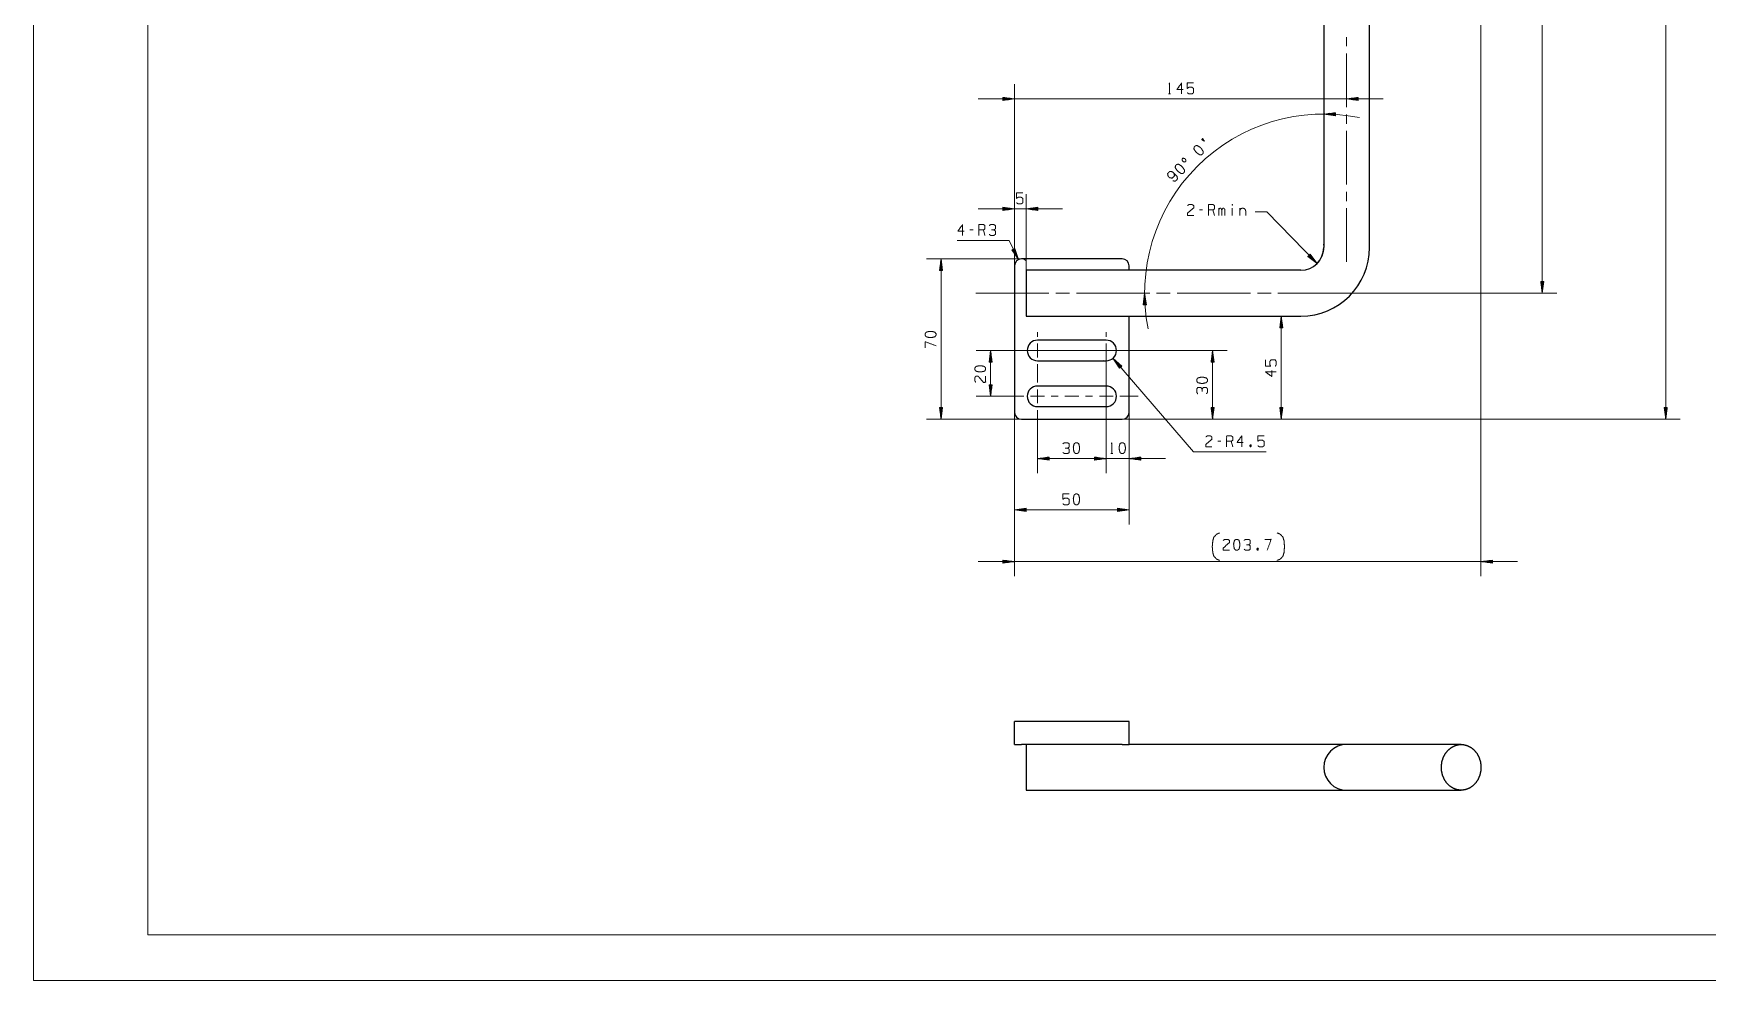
# Model space of a CAD drawing. Header units: millimetres. Extents: x 0 to 594, y 0 to 420.
# Drawn here: x 0 to 365.5, y 0 to 206.7 of the extents above; entities that cross this region are included whole.
import ezdxf

# ---------------------------------------------------------------- set-up
doc = ezdxf.new("R2010")
doc.units = ezdxf.units.MM
doc.layers.add('101', color=7, linetype='Continuous', true_color=0xffffff)

msp = doc.modelspace()

# ---------------------------------------------------------------- linework, layer by layer
at = {"layer": '101', "color": 133, "linetype": 'Continuous', "lineweight": 18}
for p, q in [((0, 420), (0, 0)), ((25, 410), (25, 10)), ((25, 10), (584, 10)), ((0, 0), (594, 0))]:
    msp.add_line(p, q, dxfattribs=at)
at = {"layer": '101', "color": 22, "linetype": 'Continuous', "lineweight": 18}
for p, q in [((356.39, 365.8), (356.39, 122.5)), ((316.05, 360.8), (316.05, 88.25)), ((329.41, 318.66), (329.41, 150)), ((214.22, 156), (214.22, 195.59)), ((206.29, 192.42), (294.66, 192.42)), ((211.68, 192.75), (211.71, 192.75)), ((214.22, 192.42), (211.68, 192.75)), ((211.68, 192.75), (211.68, 192.08)), ((211.68, 192.75), (211.71, 192.75)), ((211.68, 192.7), (212.1, 192.7)), ((211.68, 192.65), (212.49, 192.65)), ((211.68, 192.6), (212.87, 192.6)), ((211.68, 192.54), (213.26, 192.54)), ((211.68, 192.49), (213.64, 192.49)), ((211.68, 192.44), (214.03, 192.44)), ((211.68, 192.08), (214.22, 192.42)), ((211.68, 192.39), (214.03, 192.39)), ((211.68, 192.34), (213.64, 192.34)), ((211.68, 192.29), (213.26, 192.29)), ((211.68, 192.24), (212.87, 192.24)), ((211.68, 192.19), (212.49, 192.19)), ((211.68, 192.14), (212.1, 192.14)), ((211.68, 192.09), (211.71, 192.09)), ((211.68, 192.09), (211.71, 192.09)), ((289.26, 192.75), (286.72, 192.42)), ((286.72, 192.42), (289.26, 192.08)), ((289.26, 192.44), (286.92, 192.44)), ((289.26, 192.39), (286.92, 192.39)), ((289.26, 192.49), (287.3, 192.49)), ((289.26, 192.34), (287.3, 192.34)), ((289.26, 192.54), (287.69, 192.54)), ((289.26, 192.29), (287.69, 192.29)), ((289.26, 192.6), (288.07, 192.6)), ((289.26, 192.24), (288.07, 192.24)), ((289.26, 192.65), (288.46, 192.65)), ((289.26, 192.19), (288.46, 192.19)), ((289.26, 192.7), (288.85, 192.7)), ((289.26, 192.14), (288.85, 192.14)), ((289.26, 192.75), (289.23, 192.75)), ((289.26, 192.75), (289.23, 192.75)), ((289.26, 192.09), (289.23, 192.09)), ((289.26, 192.09), (289.23, 192.09)), ((289.26, 192.08), (289.26, 192.75)), ((284.27, 189.4), (281.72, 189.11)), ((281.72, 189.11), (284.26, 188.74)), ((284.26, 189.1), (281.92, 189.13)), ((284.26, 189.04), (281.92, 189.08)), ((284.26, 189.15), (282.3, 189.18)), ((284.26, 188.99), (282.3, 189.03)), ((284.26, 189.2), (282.69, 189.22)), ((284.26, 188.94), (282.69, 188.97)), ((284.26, 188.89), (283.07, 188.91)), ((284.27, 189.25), (283.08, 189.27)), ((284.27, 189.3), (283.46, 189.31)), ((284.26, 188.84), (283.46, 188.85)), ((284.26, 188.79), (283.84, 188.8)), ((284.27, 189.35), (283.85, 189.36)), ((284.26, 188.74), (284.23, 188.74)), ((284.26, 188.74), (284.23, 188.74)), ((284.27, 189.4), (284.24, 189.4)), ((284.27, 189.4), (284.24, 189.4)), ((284.26, 188.74), (284.27, 189.4)), ((224.66, 168.41), (206.29, 168.41)), ((214.22, 168.41), (211.68, 168.75)), ((211.68, 168.75), (211.68, 168.08)), ((211.68, 168.74), (211.71, 168.74)), ((211.68, 168.74), (211.71, 168.74)), ((211.68, 168.69), (212.1, 168.69)), ((211.68, 168.64), (212.49, 168.64)), ((211.68, 168.59), (212.87, 168.59)), ((211.68, 168.54), (213.26, 168.54)), ((211.68, 168.49), (213.64, 168.49)), ((211.68, 168.44), (214.03, 168.44)), ((211.68, 168.08), (214.22, 168.41)), ((211.68, 168.39), (214.03, 168.39)), ((211.68, 168.33), (213.64, 168.33)), ((211.68, 168.28), (213.26, 168.28)), ((211.68, 168.23), (212.87, 168.23)), ((211.68, 168.18), (212.49, 168.18)), ((214.22, 156), (214.22, 171.59)), ((216.72, 155), (216.72, 171.59)), ((219.26, 168.75), (216.72, 168.41)), ((216.72, 168.41), (219.26, 168.08)), ((219.26, 168.44), (216.92, 168.44)), ((219.26, 168.39), (216.92, 168.39)), ((219.26, 168.49), (217.3, 168.49)), ((219.26, 168.33), (217.3, 168.33)), ((219.26, 168.54), (217.69, 168.54)), ((219.26, 168.28), (217.69, 168.28)), ((219.26, 168.59), (218.07, 168.59)), ((219.26, 168.23), (218.07, 168.23)), ((219.26, 168.64), (218.46, 168.64)), ((219.26, 168.18), (218.46, 168.18)), ((219.26, 168.69), (218.85, 168.69)), ((219.26, 168.74), (219.23, 168.74)), ((219.26, 168.74), (219.23, 168.74)), ((219.26, 168.08), (219.26, 168.75)), ((211.68, 168.13), (212.1, 168.13)), ((211.68, 168.08), (211.71, 168.08)), ((211.68, 168.08), (211.71, 168.08)), ((219.26, 168.13), (218.85, 168.13)), ((219.26, 168.08), (219.23, 168.08)), ((219.26, 168.08), (219.23, 168.08)), ((266.73, 167.79), (269.27, 167.79)), ((269.27, 167.79), (280.26, 156.46)), ((213, 161.53), (201.68, 161.53)), ((215.06, 157.34), (213, 161.53)), ((215.72, 157.5), (194.97, 157.5)), ((198.15, 157.5), (197.81, 154.96)), ((198.12, 154.96), (198.12, 157.31)), ((198.48, 154.96), (198.15, 157.5)), ((198.15, 122.5), (198.15, 157.5)), ((198.17, 154.96), (198.17, 157.31)), ((214.24, 159.77), (213.64, 159.48)), ((213.64, 159.48), (213.66, 159.45)), ((213.64, 159.48), (213.66, 159.45)), ((213.64, 159.48), (215.06, 157.34)), ((213.69, 159.5), (213.87, 159.13)), ((213.73, 159.52), (214.09, 158.8)), ((213.78, 159.55), (214.31, 158.48)), ((213.83, 159.57), (214.52, 158.15)), ((213.87, 159.59), (214.74, 157.83)), ((213.92, 159.61), (214.95, 157.51)), ((213.96, 159.63), (215, 157.53)), ((214.01, 159.66), (214.87, 157.9)), ((214.05, 159.68), (214.75, 158.27)), ((214.1, 159.7), (214.62, 158.63)), ((214.14, 159.72), (214.5, 159)), ((214.19, 159.75), (214.37, 159.37)), ((215.06, 157.34), (214.24, 159.77)), ((214.24, 159.77), (214.25, 159.74)), ((214.24, 159.77), (214.25, 159.74)), ((278.73, 158.52), (278.25, 158.05)), ((278.25, 158.06), (278.27, 158.03)), ((278.25, 158.06), (278.27, 158.03)), ((278.25, 158.05), (280.26, 156.46)), ((278.29, 158.09), (278.58, 157.79)), ((278.33, 158.13), (278.89, 157.55)), ((278.36, 158.16), (279.19, 157.31)), ((278.4, 158.2), (279.5, 157.07)), ((278.43, 158.23), (279.8, 156.83)), ((278.47, 158.27), (280.11, 156.58)), ((278.51, 158.3), (280.14, 156.62)), ((278.54, 158.34), (279.91, 156.93)), ((278.58, 158.37), (279.68, 157.24)), ((278.62, 158.41), (279.45, 157.56)), ((278.65, 158.45), (279.21, 157.87)), ((278.69, 158.48), (278.98, 158.18)), ((280.26, 156.46), (278.73, 158.52)), ((278.73, 158.52), (278.75, 158.49)), ((278.73, 158.52), (278.75, 158.49)), ((197.81, 154.96), (198.48, 154.96)), ((197.82, 154.96), (197.82, 154.99)), ((197.82, 154.96), (197.82, 154.99)), ((197.87, 154.96), (197.87, 155.38)), ((197.92, 154.96), (197.92, 155.76)), ((197.97, 154.96), (197.97, 156.15)), ((198.02, 154.96), (198.02, 156.53)), ((198.07, 154.96), (198.07, 156.92)), ((198.22, 154.96), (198.22, 156.92)), ((198.28, 154.96), (198.28, 156.53)), ((198.33, 154.96), (198.33, 156.15)), ((198.38, 154.96), (198.38, 155.76)), ((198.43, 154.96), (198.43, 155.38)), ((198.48, 154.96), (198.48, 154.99)), ((198.48, 154.96), (198.48, 154.99)), ((214.22, 150), (214.22, 88.25)), ((242.61, 150), (242.32, 147.45)), ((242.99, 147.46), (242.61, 150)), ((276.72, 150), (332.59, 150)), ((329.75, 152.54), (329.08, 152.54)), ((329.08, 152.54), (329.41, 150)), ((329.08, 152.54), (329.08, 152.51)), ((329.08, 152.54), (329.08, 152.51)), ((329.13, 152.54), (329.13, 152.12)), ((329.18, 152.54), (329.18, 151.74)), ((329.23, 152.54), (329.23, 151.35)), ((329.28, 152.54), (329.28, 150.96)), ((329.34, 152.54), (329.34, 150.58)), ((329.39, 152.54), (329.39, 150.19)), ((329.41, 150), (329.75, 152.54)), ((329.44, 152.54), (329.44, 150.19)), ((329.49, 152.54), (329.49, 150.58)), ((329.54, 152.54), (329.54, 150.96)), ((329.59, 152.54), (329.59, 151.35)), ((329.64, 152.54), (329.64, 151.74)), ((329.69, 152.54), (329.69, 152.12)), ((329.74, 152.54), (329.74, 152.51)), ((329.74, 152.54), (329.74, 152.51)), ((242.32, 147.45), (242.32, 147.49)), ((242.32, 147.45), (242.32, 147.49)), ((242.32, 147.45), (242.99, 147.46)), ((242.37, 147.45), (242.37, 147.87)), ((242.42, 147.46), (242.41, 148.26)), ((242.47, 147.46), (242.46, 148.65)), ((242.53, 147.46), (242.5, 149.03)), ((242.58, 147.46), (242.54, 149.42)), ((242.63, 147.46), (242.59, 149.81)), ((242.68, 147.46), (242.64, 149.81)), ((242.73, 147.46), (242.7, 149.42)), ((242.78, 147.46), (242.75, 149.04)), ((242.83, 147.46), (242.81, 148.65)), ((242.88, 147.46), (242.87, 148.27)), ((242.93, 147.46), (242.92, 147.88)), ((242.98, 147.46), (242.98, 147.5)), ((242.98, 147.46), (242.98, 147.5)), ((272.45, 145), (272.11, 142.46)), ((272.17, 142.46), (272.17, 142.88)), ((272.22, 142.46), (272.22, 143.26)), ((272.27, 142.46), (272.27, 143.65)), ((272.32, 142.46), (272.32, 144.03)), ((272.37, 142.46), (272.37, 144.42)), ((272.42, 142.46), (272.42, 144.81)), ((272.45, 145), (272.45, 122.5)), ((272.78, 142.46), (272.45, 145)), ((272.47, 142.46), (272.47, 144.81)), ((272.52, 142.46), (272.52, 144.42)), ((272.57, 142.46), (272.57, 144.03)), ((272.62, 142.46), (272.62, 143.65)), ((272.68, 142.46), (272.68, 143.26)), ((272.73, 142.46), (272.73, 142.88)), ((272.11, 142.46), (272.78, 142.46)), ((272.12, 142.46), (272.12, 142.49)), ((272.12, 142.46), (272.12, 142.49)), ((272.78, 142.46), (272.78, 142.49)), ((272.78, 142.46), (272.78, 142.49)), ((234.22, 137.5), (205.82, 137.5)), ((208.99, 137.5), (208.66, 134.96)), ((208.71, 134.96), (208.71, 135.38)), ((208.76, 134.96), (208.76, 135.76)), ((208.82, 134.96), (208.82, 136.15)), ((208.87, 134.96), (208.87, 136.53)), ((208.92, 134.96), (208.92, 136.92)), ((208.97, 134.96), (208.97, 137.31)), ((208.99, 137.5), (208.99, 127.5)), ((209.33, 134.96), (208.99, 137.5)), ((209.02, 134.96), (209.02, 137.31)), ((209.07, 134.96), (209.07, 136.92)), ((209.12, 134.96), (209.12, 136.53)), ((209.17, 134.96), (209.17, 136.15)), ((209.22, 134.96), (209.22, 135.76)), ((209.27, 134.96), (209.27, 135.38)), ((234.22, 137.5), (234.22, 110.73)), ((234.22, 137.5), (260.62, 137.5)), ((235.69, 135.79), (237.09, 133.65)), ((237.6, 134.09), (235.69, 135.79)), ((235.69, 135.79), (253.25, 115.39)), ((237.33, 133.85), (235.8, 135.63)), ((237.37, 133.88), (235.84, 135.66)), ((237.29, 133.82), (236.01, 135.3)), ((237.4, 133.92), (236.13, 135.4)), ((257.45, 137.5), (257.11, 134.96)), ((257.17, 134.96), (257.17, 135.38)), ((257.22, 134.96), (257.22, 135.76)), ((257.27, 134.96), (257.27, 136.15)), ((257.32, 134.96), (257.32, 136.53)), ((257.37, 134.96), (257.37, 136.92)), ((257.42, 134.96), (257.42, 137.31)), ((257.78, 134.96), (257.45, 137.5)), ((257.45, 137.5), (257.45, 122.5)), ((257.47, 134.96), (257.47, 137.31)), ((257.52, 134.96), (257.52, 136.92)), ((257.57, 134.96), (257.57, 136.53)), ((257.62, 134.96), (257.62, 136.15)), ((257.68, 134.96), (257.68, 135.76)), ((257.73, 134.96), (257.73, 135.38)), ((208.66, 134.96), (208.66, 134.99)), ((208.66, 134.96), (208.66, 134.99)), ((208.66, 134.96), (209.33, 134.96)), ((209.32, 134.96), (209.32, 134.99)), ((209.32, 134.96), (209.32, 134.99)), ((237.25, 133.78), (236.22, 134.98)), ((237.44, 133.95), (236.42, 135.14)), ((237.21, 133.75), (236.44, 134.65)), ((237.17, 133.72), (236.65, 134.33)), ((237.48, 133.98), (236.71, 134.89)), ((237.14, 133.69), (236.86, 134)), ((237.52, 134.02), (237, 134.63)), ((237.1, 133.65), (237.08, 133.68)), ((237.1, 133.65), (237.08, 133.68)), ((237.09, 133.65), (237.6, 134.09)), ((237.56, 134.05), (237.29, 134.37)), ((237.6, 134.08), (237.58, 134.11)), ((237.6, 134.08), (237.58, 134.11)), ((257.11, 134.96), (257.78, 134.96)), ((257.12, 134.96), (257.12, 134.99)), ((257.12, 134.96), (257.12, 134.99)), ((257.78, 134.96), (257.78, 134.99)), ((257.78, 134.96), (257.78, 134.99)), ((209.33, 130.04), (208.66, 130.04)), ((208.66, 130.04), (208.99, 127.5)), ((208.66, 130.04), (208.66, 130.01)), ((208.66, 130.04), (208.66, 130.01)), ((208.71, 130.04), (208.71, 129.62)), ((208.76, 130.04), (208.76, 129.24)), ((208.82, 130.04), (208.82, 128.85)), ((208.87, 130.04), (208.87, 128.46)), ((208.92, 130.04), (208.92, 128.08)), ((208.97, 130.04), (208.97, 127.69)), ((208.99, 127.5), (209.33, 130.04)), ((209.02, 130.04), (209.02, 127.69)), ((209.07, 130.04), (209.07, 128.08)), ((209.12, 130.04), (209.12, 128.46)), ((209.17, 130.04), (209.17, 128.85)), ((209.22, 130.04), (209.22, 129.24)), ((209.27, 130.04), (209.27, 129.62)), ((209.32, 130.04), (209.32, 130.01)), ((209.32, 130.04), (209.32, 130.01)), ((197.81, 125.04), (198.15, 122.5)), ((198.48, 125.04), (197.81, 125.04)), ((197.82, 125.04), (197.82, 125.01)), ((197.82, 125.04), (197.82, 125.01)), ((197.87, 125.04), (197.87, 124.62)), ((197.92, 125.04), (197.92, 124.24)), ((197.97, 125.04), (197.97, 123.85)), ((198.02, 125.04), (198.02, 123.46)), ((198.07, 125.04), (198.07, 123.08)), ((198.12, 125.04), (198.12, 122.69)), ((198.15, 122.5), (198.48, 125.04)), ((198.17, 125.04), (198.17, 122.69)), ((198.22, 125.04), (198.22, 123.08)), ((198.28, 125.04), (198.28, 123.46)), ((198.33, 125.04), (198.33, 123.85)), ((198.38, 125.04), (198.38, 124.24)), ((198.43, 125.04), (198.43, 124.62)), ((198.48, 125.04), (198.48, 125.01)), ((198.48, 125.04), (198.48, 125.01)), ((212.22, 127.5), (205.82, 127.5)), ((257.78, 125.04), (257.11, 125.04)), ((257.11, 125.04), (257.45, 122.5)), ((257.12, 125.04), (257.12, 125.01)), ((257.12, 125.04), (257.12, 125.01)), ((257.17, 125.04), (257.17, 124.62)), ((257.22, 125.04), (257.22, 124.24)), ((257.27, 125.04), (257.27, 123.85)), ((257.32, 125.04), (257.32, 123.46)), ((257.37, 125.04), (257.37, 123.08)), ((257.42, 125.04), (257.42, 122.69)), ((257.45, 122.5), (257.78, 125.04)), ((257.47, 125.04), (257.47, 122.69)), ((257.52, 125.04), (257.52, 123.08)), ((257.57, 125.04), (257.57, 123.46)), ((257.62, 125.04), (257.62, 123.85)), ((257.68, 125.04), (257.68, 124.24)), ((257.73, 125.04), (257.73, 124.62)), ((257.78, 125.04), (257.78, 125.01)), ((257.78, 125.04), (257.78, 125.01)), ((272.11, 125.04), (272.45, 122.5)), ((272.78, 125.04), (272.11, 125.04)), ((272.12, 125.04), (272.12, 125.01)), ((272.12, 125.04), (272.12, 125.01)), ((272.17, 125.04), (272.17, 124.62)), ((272.22, 125.04), (272.22, 124.24)), ((272.27, 125.04), (272.27, 123.85)), ((272.32, 125.04), (272.32, 123.46)), ((272.37, 125.04), (272.37, 123.08)), ((272.42, 125.04), (272.42, 122.69)), ((272.45, 122.5), (272.78, 125.04)), ((272.47, 125.04), (272.47, 122.69)), ((272.52, 125.04), (272.52, 123.08)), ((272.57, 125.04), (272.57, 123.46)), ((272.62, 125.04), (272.62, 123.85)), ((272.68, 125.04), (272.68, 124.24)), ((272.73, 125.04), (272.73, 124.62)), ((272.78, 125.04), (272.78, 125.01)), ((272.78, 125.04), (272.78, 125.01)), ((356.06, 125.04), (356.39, 122.5)), ((356.06, 125.04), (356.06, 125.01)), ((356.06, 125.04), (356.06, 125.01)), ((356.73, 125.04), (356.06, 125.04)), ((356.12, 125.04), (356.12, 124.62)), ((356.17, 125.04), (356.17, 124.24)), ((356.22, 125.04), (356.22, 123.85)), ((356.27, 125.04), (356.27, 123.46)), ((356.32, 125.04), (356.32, 123.08)), ((356.37, 125.04), (356.37, 122.69)), ((356.39, 122.5), (356.73, 125.04)), ((356.42, 125.04), (356.42, 122.69)), ((356.47, 125.04), (356.47, 123.08)), ((356.52, 125.04), (356.52, 123.46)), ((356.57, 125.04), (356.57, 123.85)), ((356.62, 125.04), (356.62, 124.24)), ((356.67, 125.04), (356.67, 124.62)), ((356.73, 125.04), (356.73, 125.01)), ((356.73, 125.04), (356.73, 125.01)), ((215.72, 122.5), (194.97, 122.5)), ((214.22, 124), (214.22, 99.55)), ((237.72, 122.5), (275.62, 122.5)), ((237.72, 122.5), (359.57, 122.5)), ((237.72, 122.5), (260.62, 122.5)), ((239.22, 124), (239.22, 99.55)), ((239.22, 124), (239.22, 110.73)), ((219.22, 120.5), (219.22, 110.73)), ((234.22, 120.5), (234.22, 110.73)), ((221.76, 114.24), (219.22, 113.91)), ((219.22, 113.91), (221.76, 113.57)), ((219.22, 113.91), (234.22, 113.91)), ((221.76, 113.93), (219.42, 113.93)), ((221.76, 113.88), (219.42, 113.88)), ((221.76, 113.98), (219.8, 113.98)), ((221.76, 113.83), (219.8, 113.83)), ((221.76, 114.03), (220.19, 114.03)), ((221.76, 113.78), (220.19, 113.78)), ((221.76, 114.09), (220.57, 114.09)), ((221.76, 113.73), (220.57, 113.73)), ((221.76, 114.14), (220.96, 114.14)), ((221.76, 113.68), (220.96, 113.68)), ((221.76, 114.19), (221.35, 114.19)), ((221.76, 113.63), (221.35, 113.63)), ((221.76, 114.24), (221.73, 114.24)), ((221.76, 114.24), (221.73, 114.24)), ((221.76, 113.58), (221.73, 113.58)), ((221.76, 113.58), (221.73, 113.58)), ((221.76, 113.57), (221.76, 114.24)), ((226.29, 113.91), (247.16, 113.91)), ((231.68, 114.24), (231.71, 114.24)), ((234.22, 113.91), (231.68, 114.24)), ((231.68, 114.24), (231.68, 113.57)), ((231.68, 114.24), (231.71, 114.24)), ((234.22, 113.91), (231.68, 114.24)), ((231.68, 114.24), (231.68, 113.57)), ((231.68, 114.24), (231.71, 114.24)), ((231.68, 114.24), (231.71, 114.24)), ((231.68, 114.19), (232.1, 114.19)), ((231.68, 114.19), (232.1, 114.19)), ((231.68, 114.14), (232.49, 114.14)), ((231.68, 114.14), (232.49, 114.14)), ((231.68, 114.09), (232.87, 114.09)), ((231.68, 114.09), (232.87, 114.09)), ((231.68, 114.03), (233.26, 114.03)), ((231.68, 114.03), (233.26, 114.03)), ((231.68, 113.98), (233.64, 113.98)), ((231.68, 113.98), (233.64, 113.98)), ((231.68, 113.93), (234.03, 113.93)), ((231.68, 113.93), (234.03, 113.93)), ((231.68, 113.57), (234.22, 113.91)), ((231.68, 113.57), (234.22, 113.91)), ((231.68, 113.88), (234.03, 113.88)), ((231.68, 113.88), (234.03, 113.88)), ((231.68, 113.83), (233.64, 113.83)), ((231.68, 113.83), (233.64, 113.83)), ((231.68, 113.78), (233.26, 113.78)), ((231.68, 113.78), (233.26, 113.78)), ((231.68, 113.73), (232.87, 113.73)), ((231.68, 113.73), (232.87, 113.73)), ((231.68, 113.68), (232.49, 113.68)), ((231.68, 113.68), (232.49, 113.68)), ((231.68, 113.63), (232.1, 113.63)), ((231.68, 113.63), (232.1, 113.63)), ((231.68, 113.58), (231.71, 113.58)), ((231.68, 113.58), (231.71, 113.58)), ((231.68, 113.58), (231.71, 113.58)), ((231.68, 113.58), (231.71, 113.58)), ((241.76, 114.24), (239.22, 113.91)), ((239.22, 113.91), (241.76, 113.57)), ((241.76, 113.93), (239.42, 113.93)), ((241.76, 113.88), (239.42, 113.88)), ((241.76, 113.98), (239.8, 113.98)), ((241.76, 113.83), (239.8, 113.83)), ((241.76, 114.03), (240.19, 114.03)), ((241.76, 113.78), (240.19, 113.78)), ((241.76, 114.09), (240.57, 114.09)), ((241.76, 113.73), (240.57, 113.73)), ((241.76, 114.14), (240.96, 114.14)), ((241.76, 113.68), (240.96, 113.68)), ((241.76, 114.19), (241.35, 114.19)), ((241.76, 113.63), (241.35, 113.63)), ((241.76, 114.24), (241.73, 114.24)), ((241.76, 114.24), (241.73, 114.24)), ((241.76, 113.58), (241.73, 113.58)), ((241.76, 113.58), (241.73, 113.58)), ((241.76, 113.57), (241.76, 114.24)), ((253.25, 115.39), (269.13, 115.39)), ((216.76, 103.06), (214.22, 102.73)), ((214.22, 102.73), (239.22, 102.73)), ((214.22, 102.73), (216.76, 102.39)), ((216.76, 102.75), (214.42, 102.75)), ((216.76, 102.7), (214.42, 102.7)), ((216.76, 102.8), (214.8, 102.8)), ((216.76, 102.65), (214.8, 102.65)), ((216.76, 102.85), (215.19, 102.85)), ((216.76, 102.6), (215.19, 102.6)), ((216.76, 102.9), (215.57, 102.9)), ((216.76, 102.55), (215.57, 102.55)), ((216.76, 102.95), (215.96, 102.95)), ((216.76, 102.5), (215.96, 102.5)), ((216.76, 103), (216.35, 103)), ((216.76, 102.45), (216.35, 102.45)), ((216.76, 103.06), (216.73, 103.06)), ((216.76, 103.06), (216.73, 103.06)), ((216.76, 102.4), (216.73, 102.4)), ((216.76, 102.4), (216.73, 102.4)), ((216.76, 102.39), (216.76, 103.06)), ((236.68, 103.06), (236.71, 103.06)), ((239.22, 102.73), (236.68, 103.06)), ((236.68, 103.06), (236.71, 103.06)), ((236.68, 103.06), (236.68, 102.39)), ((236.68, 103), (237.1, 103)), ((236.68, 102.95), (237.49, 102.95)), ((236.68, 102.9), (237.87, 102.9)), ((236.68, 102.85), (238.26, 102.85)), ((236.68, 102.8), (238.64, 102.8)), ((236.68, 102.75), (239.03, 102.75)), ((236.68, 102.39), (239.22, 102.73)), ((236.68, 102.7), (239.03, 102.7)), ((236.68, 102.65), (238.64, 102.65)), ((236.68, 102.6), (238.26, 102.6)), ((236.68, 102.55), (237.87, 102.55)), ((236.68, 102.5), (237.49, 102.5)), ((236.68, 102.45), (237.1, 102.45)), ((236.68, 102.4), (236.71, 102.4)), ((236.68, 102.4), (236.71, 102.4)), ((206.29, 91.42), (323.99, 91.42)), ((211.68, 91.76), (211.68, 91.09)), ((214.22, 91.42), (211.68, 91.76)), ((211.68, 91.75), (211.71, 91.75)), ((211.68, 91.75), (211.71, 91.75)), ((211.68, 91.7), (212.1, 91.7)), ((211.68, 91.65), (212.49, 91.65)), ((211.68, 91.6), (212.87, 91.6)), ((211.68, 91.55), (213.26, 91.55)), ((211.68, 91.5), (213.64, 91.5)), ((211.68, 91.45), (214.03, 91.45)), ((211.68, 91.09), (214.22, 91.42)), ((211.68, 91.4), (214.03, 91.4)), ((318.59, 91.76), (316.05, 91.42)), ((316.05, 91.42), (318.59, 91.09)), ((318.59, 91.45), (316.25, 91.45)), ((318.59, 91.4), (316.25, 91.4)), ((318.59, 91.5), (316.63, 91.5)), ((318.59, 91.55), (317.02, 91.55)), ((318.59, 91.6), (317.4, 91.6)), ((318.59, 91.65), (317.79, 91.65)), ((318.59, 91.7), (318.18, 91.7)), ((318.59, 91.75), (318.56, 91.75)), ((318.59, 91.75), (318.56, 91.75)), ((318.59, 91.09), (318.59, 91.76)), ((211.68, 91.35), (213.64, 91.35)), ((211.68, 91.3), (213.26, 91.3)), ((211.68, 91.25), (212.87, 91.25)), ((211.68, 91.2), (212.49, 91.2)), ((211.68, 91.14), (212.1, 91.14)), ((211.68, 91.09), (211.71, 91.09)), ((211.68, 91.09), (211.71, 91.09)), ((318.59, 91.35), (316.63, 91.35)), ((318.59, 91.3), (317.02, 91.3)), ((318.59, 91.25), (317.4, 91.25)), ((318.59, 91.2), (317.79, 91.2)), ((318.59, 91.14), (318.18, 91.14)), ((318.59, 91.09), (318.56, 91.09)), ((318.59, 91.09), (318.56, 91.09))]:
    msp.add_line(p, q, dxfattribs=at)
at = {"layer": '101', "color": 203, "linetype": 'Continuous', "lineweight": 25}
for p, q in [((281.72, 317.32), (281.72, 160)), ((291.72, 160), (291.72, 317.32)), ((237.72, 157.5), (215.72, 157.5)), ((214.22, 156), (214.22, 124)), ((276.72, 155), (216.72, 155)), ((239.22, 155), (239.22, 156)), ((216.72, 145), (276.72, 145)), ((239.22, 124), (239.22, 145)), ((234.22, 139.75), (219.22, 139.75)), ((219.22, 135.25), (234.22, 135.25)), ((234.22, 129.75), (219.22, 129.75)), ((219.22, 125.25), (234.22, 125.25)), ((215.72, 122.5), (237.72, 122.5)), ((214.22, 51.52), (214.22, 56.52)), ((237.72, 56.52), (215.72, 56.52)), ((239.22, 51.52), (239.22, 56.52)), ((237.72, 51.52), (215.72, 51.52)), ((276.72, 51.52), (239.22, 51.52)), ((311.72, 51.52), (288.06, 51.52)), ((216.72, 41.52), (276.72, 41.52)), ((288.06, 41.52), (311.72, 41.52))]:
    msp.add_line(p, q, dxfattribs=at)
at = {"layer": '101', "color": 151, "linetype": 'Continuous', "lineweight": 18}
for p, q in [((286.72, 205.89), (286.72, 203.89)), ((286.72, 202.3), (286.72, 190.59)), ((286.72, 189.01), (286.72, 187)), ((286.72, 185.41), (286.72, 173.71)), ((286.72, 172.12), (286.72, 170.11)), ((226.22, 150), (223.22, 150)), ((243.72, 150), (227.72, 150)), ((248.22, 150), (245.22, 150)), ((265.72, 150), (249.72, 150)), ((270.22, 150), (267.22, 150)), ((219.22, 140.5), (219.22, 141.5)), ((219.22, 136), (219.22, 139)), ((234.22, 140.5), (234.22, 141.5)), ((234.22, 136), (234.22, 139)), ((216.22, 137.5), (215.22, 137.5)), ((217.72, 137.5), (220.72, 137.5)), ((222.22, 137.5), (223.72, 137.5)), ((225.22, 137.5), (228.22, 137.5)), ((229.72, 137.5), (231.22, 137.5)), ((232.72, 137.5), (235.72, 137.5)), ((237.22, 137.5), (238.22, 137.5)), ((219.22, 130.5), (219.22, 134.5)), ((219.22, 134.5), (219.22, 133.5)), ((234.22, 134.5), (234.22, 133.5)), ((234.22, 130.5), (234.22, 134.5)), ((219.22, 126), (219.22, 129)), ((234.22, 126), (234.22, 129)), ((216.22, 127.5), (212.22, 127.5)), ((217.72, 127.5), (220.72, 127.5)), ((219.22, 124.5), (219.22, 120.5)), ((222.22, 127.5), (223.72, 127.5)), ((225.22, 127.5), (228.22, 127.5)), ((229.72, 127.5), (231.22, 127.5)), ((232.72, 127.5), (235.72, 127.5)), ((234.22, 124.5), (234.22, 120.5)), ((237.22, 127.5), (241.22, 127.5))]:
    msp.add_line(p, q, dxfattribs=at)
at = {"layer": '101', "color": 72, "linetype": 'Continuous', "lineweight": 18}
for p, q in [((247.85, 193.51), (248.28, 193.51)), ((255.26, 168.18), (254.59, 168.18)), ((257.87, 166.98), (257.53, 168.18)), ((258.8, 166.98), (258.8, 168.55)), ((261.75, 168.55), (261.75, 166.98)), ((263.36, 168.55), (263.36, 166.98)), ((205.14, 163.82), (204.46, 163.82)), ((207.75, 162.62), (207.41, 163.82)), ((259.25, 117.68), (258.58, 117.68)), ((261.86, 116.48), (261.52, 117.68)), ((235.24, 115), (235.67, 115)), ((265.65, 116.93), (265.81, 116.51)), ((267.2, 94.36), (267.35, 93.93))]:
    msp.add_line(p, q, dxfattribs=at)
at = {"layer": '101', "color": 22, "linetype": 'Continuous', "lineweight": 18}
for centre, radius, start, end in [((281.72, 150), 39.11, 78.5281, 191.4719), ((215.72, 156), 1.5, 51.4816, 90), ((276.72, 160), 5, 270, 8.1873), ((234.22, 137.5), 2.25, 256.0337, 270)]:
    msp.add_arc(centre, radius, start, end, dxfattribs=at)
at = {"layer": '101', "color": 203, "linetype": 'Continuous', "lineweight": 25}
for centre, radius, start, end in [((215.72, 156), 1.5, 90, 180), ((237.72, 156), 1.5, 0, 90), ((276.72, 160), 5, 270, 0), ((276.72, 160), 15, 270, 0), ((219.22, 137.5), 2.25, 90, 270), ((234.22, 137.5), 2.25, 270, 90), ((219.22, 127.5), 2.25, 90, 270), ((234.22, 127.5), 2.25, 270, 90), ((215.72, 124), 1.5, 180, 270), ((237.72, 124), 1.5, 270, 0), ((286.72, 46.52), 5, 90, 270)]:
    msp.add_arc(centre, radius, start, end, dxfattribs=at)
at = {"layer": '101', "color": 72, "linetype": 'Continuous', "lineweight": 18}
for points, knots in [([(247.92, 195.69), (248.07, 195.89), (248.07, 193.51)], [0, 0, 0.093488, 1, 1]), ([(251.01, 194.46), (249.67, 194.46), (250.68, 195.89), (250.68, 193.51)], [0, 0, 0.24587, 0.565295, 1, 1]), ([(251.93, 193.74), (252.26, 193.51), (252.95, 193.51), (253.29, 193.74), (253.29, 194.69), (252.95, 194.94), (252.26, 194.94), (251.93, 194.71), (251.93, 195.89), (253.29, 195.89)], [0, 0, 0.062227, 0.168342, 0.230572, 0.376816, 0.441266, 0.547382, 0.609608, 0.79049, 1, 1]), ([(255.67, 183.17), (255.05, 183.54), (255.28, 183.78), (255.67, 183.17)], [0, 0, 0.406596, 0.595723, 1, 1]), ([(251.48, 178.63), (251.64, 178.79), (251.56, 179.17), (251.33, 179.4), (250.95, 179.48), (250.79, 179.31), (250.85, 178.92), (251.08, 178.69), (251.48, 178.63)], [0, 0, 0.085683, 0.230394, 0.35158, 0.496298, 0.581976, 0.730395, 0.851581, 1, 1]), ([(255.35, 180.49), (255.41, 180.9), (255.04, 181.52), (254.71, 181.86), (254.07, 182.24), (253.67, 182.17), (253.44, 181.93), (253.36, 181.53), (253.75, 180.89), (254.09, 180.57), (254.7, 180.19), (255.12, 180.25), (255.35, 180.49)], [0, 0, 0.067528, 0.183973, 0.260585, 0.380946, 0.446145, 0.50031, 0.565508, 0.685866, 0.762529, 0.878311, 0.945835, 1, 1]), ([(248.74, 174.55), (249.3, 174.44), (249.79, 174.92), (249.69, 175.5), (248.68, 176.5), (248.11, 176.6), (247.62, 176.12), (247.73, 175.55), (248.06, 175.21), (248.63, 175.11), (249.12, 175.59), (249.02, 176.17)], [0, 0, 0.076855, 0.169525, 0.247728, 0.439296, 0.517499, 0.610169, 0.687024, 0.750924, 0.829127, 0.921797, 1, 1]), ([(251.27, 176.41), (251.33, 176.82), (250.96, 177.44), (250.63, 177.78), (249.99, 178.17), (249.59, 178.09), (249.36, 177.85), (249.28, 177.45), (249.67, 176.82), (250.02, 176.49), (250.62, 176.11), (251.04, 176.17), (251.27, 176.41)], [0, 0, 0.067525, 0.183974, 0.260584, 0.380943, 0.446141, 0.500306, 0.565504, 0.685863, 0.762528, 0.87831, 0.945835, 1, 1]), ([(214.65, 169.73), (214.99, 169.5), (215.68, 169.5), (216.01, 169.73), (216.01, 170.68), (215.68, 170.93), (214.99, 170.93), (214.65, 170.7), (214.65, 171.88), (216.01, 171.88)], [0, 0, 0.062229, 0.168345, 0.230571, 0.376816, 0.441264, 0.547379, 0.609609, 0.79049, 1, 1]), ([(251.97, 169.13), (252.29, 169.35), (252.98, 169.35), (253.32, 169.13), (253.32, 168.65), (251.96, 167.45), (251.97, 166.98), (253.32, 166.98)], [0, 0, 0.069691, 0.192976, 0.265274, 0.350227, 0.67474, 0.759752, 1, 1]), ([(256.53, 166.98), (256.53, 169.35), (257.53, 169.35), (257.87, 169.13), (257.87, 168.4), (257.53, 168.18), (256.53, 168.18)], [0, 0, 0.400951, 0.571036, 0.639278, 0.761673, 0.829915, 1, 1]), ([(258.8, 168.08), (258.86, 168.35), (259.03, 168.53), (259.23, 168.53), (259.4, 168.35), (259.47, 168.08), (259.47, 166.98)], [0, 0, 0.118877, 0.224451, 0.30698, 0.412561, 0.533081, 1, 1]), ([(259.47, 168.08), (259.53, 168.35), (259.7, 168.53), (259.92, 168.53), (260.08, 168.35), (260.15, 168.08), (260.15, 166.98)], [0, 0, 0.118603, 0.22394, 0.313755, 0.413912, 0.534157, 1, 1]), ([(261.75, 169.2), (261.79, 169.3), (261.75, 169.38), (261.72, 169.3), (261.75, 169.2)], [0, 0, 0.28063, 0.499979, 0.719352, 1, 1]), ([(263.36, 167.95), (263.46, 168.25), (263.66, 168.48), (263.9, 168.55), (264.13, 168.55), (264.38, 168.48), (264.58, 168.25), (264.68, 167.95), (264.68, 166.98)], [0, 0, 0.107751, 0.20845, 0.296009, 0.373819, 0.461378, 0.562077, 0.66983, 1, 1]), ([(203.2, 163.57), (201.85, 163.57), (202.86, 164.99), (202.86, 162.62)], [0, 0, 0.245872, 0.565297, 1, 1]), ([(206.41, 162.62), (206.41, 164.99), (207.41, 164.99), (207.75, 164.77), (207.75, 164.04), (207.41, 163.82), (206.41, 163.82)], [0, 0, 0.400952, 0.571033, 0.639278, 0.761674, 0.829918, 1, 1]), ([(209.69, 163.82), (210.02, 164.04), (210.02, 164.77), (209.69, 164.99), (209, 164.99), (208.66, 164.77)], [0, 0, 0.153872, 0.429851, 0.583722, 0.846128, 1, 1]), ([(208.68, 162.84), (209, 162.62), (209.69, 162.62), (210.02, 162.84), (210.02, 163.57), (209.69, 163.82), (209.18, 163.82)], [0, 0, 0.124118, 0.343691, 0.472446, 0.703376, 0.836728, 1, 1]), ([(197.06, 138.55), (194.68, 139.4), (194.68, 138.06)], [0, 0, 0.65247, 1, 1]), ([(197.06, 141.16), (196.81, 141.5), (196.11, 141.68), (195.63, 141.68), (194.91, 141.5), (194.68, 141.16), (194.68, 140.83), (194.91, 140.49), (195.63, 140.32), (196.11, 140.33), (196.81, 140.49), (197.06, 140.83), (197.06, 141.16)], [0, 0, 0.067525, 0.183972, 0.260582, 0.380942, 0.446142, 0.500306, 0.565506, 0.685865, 0.762529, 0.878311, 0.945835, 1, 1]), ([(271.13, 134.07), (271.35, 134.4), (271.35, 135.09), (271.13, 135.43), (270.18, 135.43), (269.93, 135.09), (269.93, 134.4), (270.15, 134.07), (268.98, 134.07), (268.98, 135.43)], [0, 0, 0.062228, 0.168344, 0.230572, 0.376815, 0.441265, 0.547382, 0.609609, 0.790489, 1, 1]), ([(207.9, 133.66), (207.65, 134), (206.95, 134.18), (206.48, 134.18), (205.75, 134), (205.53, 133.66), (205.53, 133.33), (205.75, 132.99), (206.48, 132.82), (206.95, 132.83), (207.65, 132.99), (207.9, 133.33), (207.9, 133.66)], [0, 0, 0.067527, 0.18397, 0.260584, 0.380943, 0.446141, 0.500306, 0.565504, 0.685863, 0.76253, 0.878309, 0.945835, 1, 1]), ([(205.75, 130.56), (205.53, 130.88), (205.53, 131.57), (205.75, 131.9), (206.23, 131.9), (207.43, 130.54), (207.9, 130.56), (207.9, 131.9)], [0, 0, 0.069692, 0.192977, 0.265273, 0.350228, 0.674739, 0.759753, 1, 1]), ([(256.35, 131.16), (256.1, 131.5), (255.4, 131.68), (254.93, 131.68), (254.2, 131.5), (253.98, 131.16), (253.98, 130.83), (254.2, 130.49), (254.93, 130.32), (255.4, 130.33), (256.1, 130.49), (256.35, 130.83), (256.35, 131.16)], [0, 0, 0.067525, 0.183973, 0.260583, 0.380943, 0.446141, 0.500306, 0.565505, 0.685864, 0.762528, 0.87831, 0.945835, 1, 1]), ([(270.4, 133.15), (270.4, 131.81), (268.98, 132.82), (271.35, 132.82)], [0, 0, 0.245868, 0.565294, 1, 1]), ([(255.15, 129.07), (254.93, 129.4), (254.2, 129.4), (253.98, 129.07), (253.98, 128.38), (254.2, 128.04)], [0, 0, 0.153877, 0.429854, 0.583731, 0.846126, 1, 1]), ([(256.13, 128.06), (256.35, 128.38), (256.35, 129.07), (256.13, 129.4), (255.4, 129.4), (255.15, 129.07), (255.15, 128.55)], [0, 0, 0.124121, 0.343687, 0.472448, 0.703379, 0.836734, 1, 1]), ([(225.79, 116.2), (226.13, 116.42), (226.13, 117.15), (225.79, 117.37), (225.1, 117.37), (224.76, 117.15)], [0, 0, 0.153877, 0.429855, 0.583732, 0.846129, 1, 1]), ([(227.89, 115), (228.23, 115.25), (228.4, 115.95), (228.4, 116.42), (228.23, 117.15), (227.89, 117.37), (227.55, 117.37), (227.22, 117.15), (227.04, 116.42), (227.06, 115.95), (227.22, 115.25), (227.55, 115), (227.89, 115)], [0, 0, 0.067524, 0.18397, 0.260583, 0.380943, 0.446139, 0.500306, 0.565503, 0.685862, 0.762528, 0.878309, 0.945833, 1, 1]), ([(235.31, 117.17), (235.45, 117.37), (235.45, 115)], [0, 0, 0.093486, 1, 1]), ([(237.89, 115), (238.23, 115.25), (238.4, 115.95), (238.4, 116.42), (238.23, 117.15), (237.89, 117.37), (237.55, 117.37), (237.22, 117.15), (237.04, 116.42), (237.06, 115.95), (237.22, 115.25), (237.55, 115), (237.89, 115)], [0, 0, 0.067527, 0.183972, 0.260584, 0.380944, 0.446143, 0.500306, 0.565505, 0.685864, 0.762529, 0.87831, 0.945837, 1, 1]), ([(255.96, 118.63), (256.28, 118.86), (256.97, 118.86), (257.31, 118.63), (257.31, 118.16), (255.95, 116.96), (255.96, 116.48), (257.31, 116.48)], [0, 0, 0.069691, 0.192979, 0.265274, 0.350227, 0.674741, 0.759752, 1, 1]), ([(260.52, 116.48), (260.52, 118.86), (261.52, 118.86), (261.86, 118.63), (261.86, 117.91), (261.52, 117.68), (260.52, 117.68)], [0, 0, 0.400949, 0.571033, 0.639277, 0.761672, 0.829916, 1, 1]), ([(264.14, 117.43), (262.79, 117.43), (263.8, 118.86), (263.8, 116.48)], [0, 0, 0.245869, 0.565294, 1, 1]), ([(267.33, 116.71), (267.66, 116.48), (268.35, 116.48), (268.69, 116.71), (268.69, 117.66), (268.35, 117.91), (267.66, 117.91), (267.33, 117.68), (267.33, 118.86), (268.69, 118.86)], [0, 0, 0.062227, 0.168345, 0.230572, 0.376816, 0.441264, 0.547383, 0.609609, 0.79049, 1, 1]), ([(224.78, 115.22), (225.1, 115), (225.79, 115), (226.13, 115.22), (226.13, 115.95), (225.79, 116.2), (225.28, 116.2)], [0, 0, 0.124118, 0.343685, 0.472446, 0.703377, 0.836734, 1, 1]), ([(265.65, 116.51), (265.81, 116.51), (265.9, 116.73), (265.81, 116.93), (265.65, 116.93), (265.57, 116.73), (265.65, 116.51), (265.81, 116.93)], [0, 0, 0.093979, 0.236788, 0.365963, 0.459941, 0.589111, 0.731916, 1, 1]), ([(224.76, 104.04), (225.1, 103.82), (225.79, 103.82), (226.13, 104.04), (226.13, 104.99), (225.79, 105.24), (225.1, 105.24), (224.76, 105.02), (224.76, 106.19), (226.13, 106.19)], [0, 0, 0.062227, 0.168342, 0.230571, 0.376816, 0.441267, 0.547382, 0.609609, 0.79049, 1, 1]), ([(227.89, 103.82), (228.23, 104.07), (228.4, 104.77), (228.4, 105.24), (228.23, 105.97), (227.89, 106.19), (227.55, 106.19), (227.22, 105.97), (227.04, 105.24), (227.06, 104.77), (227.22, 104.07), (227.55, 103.82), (227.89, 103.82)], [0, 0, 0.067524, 0.18397, 0.260583, 0.380943, 0.446139, 0.500306, 0.565503, 0.685862, 0.762528, 0.878309, 0.945833, 1, 1]), ([(258.99, 91.69), (258.37, 91.94), (257.74, 92.56), (257.49, 93.37), (257.43, 94.12), (257.37, 94.69), (257.43, 95.25), (257.49, 96), (257.74, 96.81), (258.37, 97.44), (258.99, 97.69)], [0, 0, 0.09034, 0.208961, 0.323045, 0.424047, 0.5, 0.575953, 0.676955, 0.791039, 0.90966, 1, 1]), ([(259.78, 96.06), (260.1, 96.28), (260.79, 96.28), (261.13, 96.06), (261.13, 95.58), (259.76, 94.38), (259.78, 93.91), (261.13, 93.91)], [0, 0, 0.069691, 0.192979, 0.265274, 0.350227, 0.674739, 0.759753, 1, 1]), ([(262.89, 93.91), (263.23, 94.16), (263.4, 94.86), (263.4, 95.33), (263.23, 96.06), (262.89, 96.28), (262.55, 96.28), (262.22, 96.06), (262.04, 95.33), (262.06, 94.86), (262.22, 94.16), (262.55, 93.91), (262.89, 93.91)], [0, 0, 0.067527, 0.183973, 0.260584, 0.380943, 0.446142, 0.500308, 0.565504, 0.685863, 0.762528, 0.87831, 0.945834, 1, 1]), ([(265.34, 95.11), (265.68, 95.33), (265.68, 96.06), (265.34, 96.28), (264.65, 96.28), (264.32, 96.06)], [0, 0, 0.153876, 0.429852, 0.583729, 0.846124, 1, 1]), ([(264.34, 94.13), (264.65, 93.91), (265.34, 93.91), (265.68, 94.13), (265.68, 94.86), (265.34, 95.11), (264.83, 95.11)], [0, 0, 0.124124, 0.343689, 0.47245, 0.703379, 0.836735, 1, 1]), ([(269.38, 93.91), (270.23, 96.28), (268.89, 96.28)], [0, 0, 0.652472, 1, 1]), ([(271.54, 91.69), (272.16, 91.94), (272.79, 92.56), (273.04, 93.37), (273.1, 94.12), (273.16, 94.69), (273.1, 95.25), (273.04, 96), (272.79, 96.81), (272.16, 97.44), (271.54, 97.69)], [0, 0, 0.090338, 0.20896, 0.323045, 0.424046, 0.5, 0.575954, 0.676955, 0.79104, 0.909662, 1, 1]), ([(267.2, 93.93), (267.35, 93.93), (267.44, 94.16), (267.35, 94.36), (267.2, 94.36), (267.11, 94.16), (267.2, 93.93), (267.35, 94.36)], [0, 0, 0.093978, 0.236781, 0.365956, 0.459934, 0.589109, 0.731912, 1, 1])]:
    msp.add_open_spline(points, degree=1, knots=knots, dxfattribs=at)
at = {"layer": '101', "color": 151, "linetype": 'Continuous', "lineweight": 18}
for points, knots in [([(286.72, 168.53), (286.72, 160), (286.72, 156.82)], [0, 0, 0.728716, 1, 1]), ([(221.72, 150), (211.22, 150), (205.72, 150)], [0, 0, 0.65625, 1, 1]), ([(287.72, 150), (282.22, 150), (271.72, 150)], [0, 0, 0.34375, 1, 1])]:
    msp.add_open_spline(points, degree=1, knots=knots, dxfattribs=at)
at = {"layer": '101', "color": 203, "linetype": 'Continuous', "lineweight": 25}
for points, knots in [([(216.72, 155), (216.72, 154.57), (216.72, 154.04), (216.72, 152.5), (216.72, 151.54), (216.72, 149.48), (216.72, 148.45), (216.72, 146.65), (216.72, 145.95), (216.72, 145.11), (216.72, 145)], [0, 0, 0.043227, 0.095492, 0.25, 0.345492, 0.552264, 0.654509, 0.834565, 0.904509, 0.989075, 1, 1]), ([(215.72, 56.52), (214.66, 56.52), (214.22, 56.52)], [0, 0, 0.707112, 1, 1]), ([(239.22, 56.52), (239.11, 56.52), (238.3, 56.52), (237.72, 56.52)], [0, 0, 0.07611, 0.617314, 1, 1]), ([(214.22, 51.52), (214.34, 51.52), (215.15, 51.52), (215.72, 51.52)], [0, 0, 0.076109, 0.617305, 1, 1]), ([(216.72, 51.52), (216.72, 51.41), (216.72, 50.57), (216.72, 49.87), (216.72, 48.07), (216.72, 47.04), (216.72, 44.98), (216.72, 43.18), (216.72, 41.95), (216.72, 41.52)], [0, 0, 0.010926, 0.095491, 0.165435, 0.345492, 0.447736, 0.654508, 0.834565, 0.956773, 1, 1]), ([(237.72, 51.52), (238.3, 51.52), (239.11, 51.52), (239.22, 51.52)], [0, 0, 0.382686, 0.92389, 1, 1]), ([(286.72, 51.52), (286.32, 51.52), (285.14, 51.52), (283.27, 51.52), (280.88, 51.52), (278.15, 51.52), (276.72, 51.52)], [0, 0, 0.040506, 0.158746, 0.345139, 0.584585, 0.857685, 1, 1]), ([(288.06, 51.52), (287.33, 51.52), (286.72, 51.52)], [0, 0, 0.54985, 1, 1]), ([(311.72, 41.52), (312.59, 41.62), (313.43, 41.93), (314.2, 42.42), (314.86, 43.08), (315.4, 43.88), (315.78, 44.78), (316, 45.76), (316.05, 46.77), (315.91, 47.77), (315.61, 48.72), (315.15, 49.58), (314.54, 50.31), (313.82, 50.89), (313.02, 51.29), (312.16, 51.5), (311.28, 51.5), (310.43, 51.29), (309.62, 50.89), (308.9, 50.31), (308.3, 49.58), (307.84, 48.72), (307.53, 47.77), (307.4, 46.77), (307.44, 45.76), (307.66, 44.78), (308.05, 43.88), (308.58, 43.08), (309.25, 42.42), (310.02, 41.93), (310.85, 41.62), (311.72, 41.52)], [0, 0, 0.029955, 0.060302, 0.091357, 0.123305, 0.156177, 0.189859, 0.224117, 0.258635, 0.293066, 0.327071, 0.360371, 0.392787, 0.424275, 0.454944, 0.485048, 0.514952, 0.545056, 0.575725, 0.607213, 0.63963, 0.672929, 0.706934, 0.741365, 0.775883, 0.810141, 0.843823, 0.876696, 0.908643, 0.939698, 0.970046, 1, 1]), ([(276.72, 41.52), (279.54, 41.52), (282.13, 41.52), (283.27, 41.52), (285.14, 41.52), (285.82, 41.52), (286.62, 41.52), (286.72, 41.52)], [0, 0, 0.281732, 0.540641, 0.654861, 0.841254, 0.909632, 0.989822, 1, 1]), ([(286.72, 41.52), (286.87, 41.52), (288.06, 41.52)], [0, 0, 0.113401, 1, 1])]:
    msp.add_open_spline(points, degree=1, knots=knots, dxfattribs=at)

doc.saveas('drawing.dxf')
